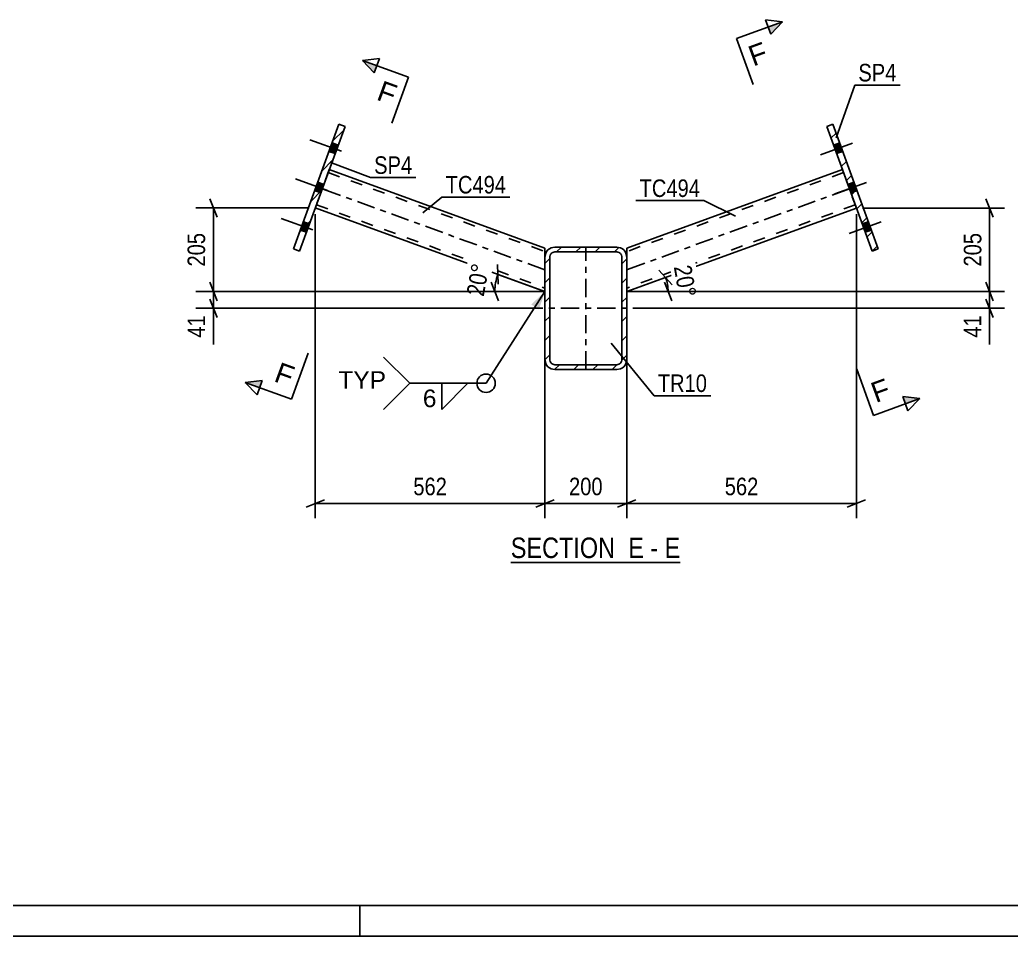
# Model space of a CAD drawing. Header units: millimetres. Extents: x -51 to 790, y -418 to 176.
# Drawn here: x 104.4 to 266.1, y -418.3 to -268.8 of the extents above; entities that cross this region are included whole.
import ezdxf

# ---------------------------------------------------------------- set-up
doc = ezdxf.new("R2010")
doc.units = ezdxf.units.MM
doc.linetypes.add('DXK_LINE_DOT2', pattern=[3.9198, 1.9599, -1.9599])
doc.linetypes.add('DXK_LINE_DOT3', pattern=[5.9187, 2.979, -0.9799, 0.9799, -0.9799])
doc.styles.add('Arial', font='ARIAL.TTF', dxfattribs={"height": 0.2})
doc.styles.add('Arial Narrow', font='ARIALN.TTF', dxfattribs={"height": 0.2})

# ---------------------------------------------------------------- blocks, each defined once
blk = doc.blocks.new('Unknown-389637219-15102')
at = {"color": 5, "linetype": 'Continuous'}
for p, q in [((-46.14, -413.34), (784.86, -413.34)), ((159.86, -418.34), (159.86, -413.34)), ((-51.14, -418.34), (789.86, -418.34))]:
    blk.add_line(p, q, dxfattribs=at)
blk = doc.blocks.new('Unknown-389637219-17 - 27946')
at = {"color": 6, "linetype": 'Continuous'}
blk.add_line((184.48, -357.37), (212.13, -357.37), dxfattribs=at)
at = {"color": 0, "linetype": 'Continuous'}
for points in [[(202.59, -356.62), (202.59, -353.12), (184.48, -353.12), (184.48, -356.62)], [(206.2, -356.62), (206.2, -353.12), (203.64, -353.12), (203.64, -356.62)], [(208.52, -356.62), (208.52, -353.12), (207.25, -353.12), (207.25, -356.62)], [(212.13, -356.62), (212.13, -353.12), (209.57, -353.12), (209.57, -356.62)]]:
    blk.add_wipeout(points, dxfattribs=at)
at = {"color": 7, "linetype": 'Continuous', "style": 'Arial Narrow'}
for s, p in [('SECTION ', (184.48, -356.62)), ('E', (203.64, -356.62)), ('E', (209.57, -356.62)), ('-', (207.25, -356.62))]:
    blk.add_text(s, height=3.34, dxfattribs=at).set_placement(p)
blk = doc.blocks.new('Part-389637219-27967 - 27946')
at = {"color": 7, "linetype": 'DXK_LINE_DOT2'}
for p, q in [((154.87, -293.22), (152.59, -299.48)), ((154.69, -293.72), (190.06, -306.59)), ((152.78, -298.98), (190.06, -312.55)), ((190.06, -306.36), (190.06, -306.03)), ((190.06, -313.12), (190.06, -307.46))]:
    blk.add_line(p, q, dxfattribs=at)
at = {"color": 2, "linetype": 'Continuous'}
for p, q in [((154.87, -293.22), (190.06, -306.03)), ((152.59, -299.48), (190.06, -313.12)), ((190.06, -306.36), (190.06, -306.03)), ((190.06, -307.46), (190.06, -306.36))]:
    blk.add_line(p, q, dxfattribs=at)
at = {"color": 7, "linetype": 'DXK_LINE_DOT3'}
blk.add_line((190.06, -309.57), (153.73, -296.35), dxfattribs=at)
blk = doc.blocks.new('Bolt-389637219-28122 - 27946')
at = {"linetype": 'Continuous'}
for points in [[(238.63, -290.26), (238.13, -288.88), (237.13, -289.24), (237.63, -290.62)], [(238.63, -290.26), (238.13, -288.88), (237.13, -289.24), (237.63, -290.62)], [(240.96, -296.65), (240.45, -295.27), (239.45, -295.63), (239.95, -297.01)], [(243.3, -303.1), (242.8, -301.72), (241.8, -302.08), (242.3, -303.46)], [(243.3, -303.1), (242.8, -301.72), (241.8, -302.08), (242.3, -303.46)]]:
    blk.add_hatch(color=1, dxfattribs=at).paths.add_polyline_path(points)
at = {"color": 1, "linetype": 'Continuous'}
for p, q in [((240.2, -288.91), (235, -290.8)), ((240.2, -288.91), (235, -290.8)), ((238.13, -288.88), (237.13, -289.24)), ((238.13, -288.88), (237.13, -289.24)), ((238.63, -290.26), (237.63, -290.62)), ((238.63, -290.26), (237.63, -290.62)), ((242.52, -295.3), (237.32, -297.19)), ((240.45, -295.27), (239.45, -295.63)), ((240.96, -296.65), (239.95, -297.01)), ((244.87, -301.75), (239.67, -303.64)), ((244.87, -301.75), (239.67, -303.64)), ((242.8, -301.72), (241.8, -302.08)), ((242.8, -301.72), (241.8, -302.08)), ((243.3, -303.1), (242.3, -303.46)), ((243.3, -303.1), (242.3, -303.46))]:
    blk.add_line(p, q, dxfattribs=at)
blk = doc.blocks.new('Part-389637219-28026 - 27946')
at = {"linetype": 'Continuous'}
h = blk.add_hatch(dxfattribs=at)
h.set_pattern_fill('', scale=0.7, style=0, pattern_type=0)
h.set_pattern_definition([(45, (190.0572, -324.2644), (-1.57154, 1.57154), [])])
h.paths.add_polyline_path([(190.06, -307.46), (190.06, -324.26), (190.18, -324.88), (190.53, -325.4), (191.04, -325.74), (191.66, -325.86), (201.79, -325.86), (202.4, -325.74), (202.92, -325.4), (203.27, -324.88), (203.39, -324.26), (203.39, -307.46), (203.27, -306.85), (202.92, -306.33), (202.4, -305.99), (201.79, -305.86), (191.66, -305.86), (191.04, -305.99), (190.53, -306.33), (190.18, -306.85)])
h.paths.add_polyline_path([(191.09, -306.9), (191.35, -306.73), (191.66, -306.66), (201.79, -306.66), (202.1, -306.73), (202.36, -306.9), (202.53, -307.16), (202.59, -307.46), (202.59, -324.26), (202.53, -324.57), (202.36, -324.83), (202.1, -325), (201.79, -325.06), (191.66, -325.06), (191.35, -325), (191.09, -324.83), (190.92, -324.57), (190.86, -324.26), (190.86, -307.46), (190.92, -307.16)])
at = {"color": 2, "linetype": 'Continuous'}
for p, q in [((190.18, -306.85), (190.06, -307.46)), ((190.86, -307.46), (190.92, -307.16)), ((191.66, -305.86), (191.04, -305.99)), ((191.35, -306.73), (191.66, -306.66)), ((191.66, -305.86), (201.79, -305.86)), ((191.66, -306.66), (201.79, -306.66)), ((202.4, -305.99), (201.79, -305.86)), ((201.79, -306.66), (202.1, -306.73)), ((202.53, -307.16), (202.59, -307.46)), ((203.39, -307.46), (203.27, -306.85)), ((190.06, -324.26), (190.06, -307.46)), ((190.86, -324.26), (190.86, -307.46)), ((202.59, -324.26), (202.59, -307.46)), ((203.39, -324.26), (203.39, -307.46)), ((190.06, -324.26), (190.18, -324.88)), ((190.92, -324.57), (190.86, -324.26)), ((191.66, -325.06), (191.35, -325)), ((202.1, -325), (201.79, -325.06)), ((202.59, -324.26), (202.53, -324.57)), ((203.27, -324.88), (203.39, -324.26)), ((191.04, -325.74), (191.66, -325.86)), ((191.66, -325.06), (201.79, -325.06)), ((191.66, -325.86), (201.79, -325.86)), ((201.79, -325.86), (202.4, -325.74))]:
    blk.add_line(p, q, dxfattribs=at)
at = {"color": 7, "linetype": 'DXK_LINE_DOT3'}
for p, q in [((196.72, -325.86), (196.72, -305.86)), ((186.72, -315.86), (206.72, -315.86))]:
    blk.add_line(p, q, dxfattribs=at)
at = {"color": 2, "linetype": 'Continuous'}
for centre, radius, start, end in [((191.66, -307.46), 1.6, 112.5, 157.5), ((191.66, -307.46), 0.8, 112.5, 157.5), ((201.79, -307.46), 0.8, 22.5, 67.5), ((201.79, -307.46), 1.6, 22.5, 67.5), ((191.66, -324.26), 1.6, 202.5, 247.5), ((191.66, -324.26), 0.8, 202.5, 247.5), ((201.79, -324.26), 0.8, 292.5, 337.5), ((201.79, -324.26), 1.6, 292.5, 337.5)]:
    blk.add_arc(centre, radius, start, end, dxfattribs=at)
blk = doc.blocks.new('Part-389637219-27986 - 27946')
at = {"color": 2, "linetype": 'Continuous'}
for p, q in [((238.57, -293.22), (203.39, -306.03)), ((240.85, -299.49), (203.39, -313.12)), ((203.39, -306.03), (203.39, -307.16)), ((203.39, -307.16), (203.39, -307.46))]:
    blk.add_line(p, q, dxfattribs=at)
at = {"color": 7, "linetype": 'DXK_LINE_DOT2'}
for p, q in [((238.76, -293.72), (203.39, -306.59)), ((240.85, -299.49), (238.57, -293.22)), ((240.67, -298.98), (203.39, -312.55)), ((203.39, -306.36), (203.39, -306.03)), ((203.39, -307.46), (203.39, -313.12))]:
    blk.add_line(p, q, dxfattribs=at)
at = {"color": 7, "linetype": 'DXK_LINE_DOT3'}
blk.add_line((239.71, -296.35), (203.39, -309.57), dxfattribs=at)
blk = doc.blocks.new('Part-389637219-27987 - 27946')
at = {"linetype": 'Continuous'}
h = blk.add_hatch(dxfattribs=at)
h.set_pattern_fill('', scale=0.7, style=0, pattern_type=0)
h.set_pattern_definition([(45, (150.029, -306.5327), (-1.57154, 1.57154), [])])
h.paths.add_polyline_path([(149.03, -306.17), (150.03, -306.53), (157.44, -286.17), (156.44, -285.81)])
at = {"color": 2, "linetype": 'Continuous'}
for p, q in [((149.03, -306.17), (156.44, -285.81)), ((157.44, -286.17), (150.03, -306.53)), ((156.44, -285.81), (157.44, -286.17)), ((150.03, -306.53), (149.03, -306.17))]:
    blk.add_line(p, q, dxfattribs=at)
blk = doc.blocks.new('Part-389637219-27988 - 27946')
at = {"linetype": 'Continuous'}
h = blk.add_hatch(dxfattribs=at)
h.set_pattern_fill('', scale=0.7, style=0, pattern_type=0)
h.set_pattern_definition([(45, (243.4187, -306.5327), (-1.57154, 1.57154), [])])
h.paths.add_polyline_path([(236.01, -286.17), (243.42, -306.53), (244.42, -306.17), (237.01, -285.81)])
at = {"color": 2, "linetype": 'Continuous'}
for p, q in [((236.01, -286.17), (237.01, -285.81)), ((243.42, -306.53), (236.01, -286.17)), ((237.01, -285.81), (244.42, -306.17)), ((244.42, -306.17), (243.42, -306.53))]:
    blk.add_line(p, q, dxfattribs=at)
blk = doc.blocks.new('Bolt-389637219-28121 - 27946')
at = {"linetype": 'Continuous'}
for points in [[(155.82, -290.62), (156.32, -289.24), (155.32, -288.88), (154.82, -290.26)], [(155.82, -290.62), (156.32, -289.24), (155.32, -288.88), (154.82, -290.26)], [(153.49, -297.01), (154, -295.63), (152.99, -295.27), (152.49, -296.65)], [(151.15, -303.46), (151.65, -302.08), (150.65, -301.72), (150.14, -303.1)], [(151.15, -303.46), (151.65, -302.08), (150.65, -301.72), (150.14, -303.1)]]:
    blk.add_hatch(color=1, dxfattribs=at).paths.add_polyline_path(points)
at = {"color": 1, "linetype": 'Continuous'}
for p, q in [((156.89, -290.23), (151.69, -288.34)), ((156.89, -290.23), (151.69, -288.34)), ((156.32, -289.24), (155.32, -288.88)), ((156.32, -289.24), (155.32, -288.88)), ((155.82, -290.62), (154.82, -290.26)), ((155.82, -290.62), (154.82, -290.26)), ((154.56, -296.62), (149.36, -294.73)), ((154, -295.63), (152.99, -295.27)), ((153.49, -297.01), (152.49, -296.65)), ((152.21, -303.07), (147.01, -301.18)), ((152.21, -303.07), (147.01, -301.18)), ((151.65, -302.08), (150.65, -301.72)), ((151.65, -302.08), (150.65, -301.72)), ((151.15, -303.46), (150.14, -303.1)), ((151.15, -303.46), (150.14, -303.1))]:
    blk.add_line(p, q, dxfattribs=at)
blk = doc.blocks.new('StraightDimension-389637219-36084 - 27946')
at = {"color": 7, "linetype": 'Continuous'}
for p, q in [((136.57, -300.98), (135.37, -297.98)), ((151.59, -299.48), (133.12, -299.48)), ((135.97, -313.12), (135.97, -299.48)), ((135.37, -311.62), (136.57, -314.62)), ((189.06, -313.12), (133.12, -313.12))]:
    blk.add_line(p, q, dxfattribs=at)
at = {"color": 0}
blk.add_wipeout([(135.22, -302.96), (131.02, -302.96), (131.02, -309.64), (135.22, -309.64)], dxfattribs=at)
at = {"color": 3, "style": 'Arial Narrow'}
blk.add_text('205', height=2.863, rotation=90.0002, dxfattribs=at).set_placement((134.62, -309.04))
blk = doc.blocks.new('AngleDimension-389637219-29390 - 27946')
at = {"color": 7, "linetype": 'Continuous'}
for p, q in [((182.32, -308.71), (182.42, -311.94)), ((189.12, -312.78), (182.37, -310.32)), ((182.37, -310.32), (190.06, -313.12)), ((182.47, -314.62), (181.27, -311.62)), ((181.87, -313.12), (190.06, -313.12))]:
    blk.add_line(p, q, dxfattribs=at)
blk.add_arc((190.06, -313.12), 8.18, 160, 180, dxfattribs=at)
at = {"color": 0}
blk.add_wipeout([(181.67, -308.36), (177.54, -307.63), (176.41, -313.99), (180.55, -314.72)], dxfattribs=at)
at = {"color": 3, "style": 'Arial Narrow'}
blk.add_text('20°', height=2.863, rotation=80.0021, dxfattribs=at).set_placement((180.06, -314.03))
blk = doc.blocks.new('AngleDimension-389637219-29513 - 27946')
at = {"color": 7, "linetype": 'Continuous'}
for p, q in [((208.65, -309.61), (210.81, -312.02)), ((209.73, -310.81), (203.39, -313.12)), ((204.33, -312.78), (209.73, -310.81)), ((210.74, -314.62), (209.54, -311.62)), ((210.14, -313.12), (203.39, -313.12))]:
    blk.add_line(p, q, dxfattribs=at)
blk.add_arc((203.39, -313.12), 6.75, 360, 20, dxfattribs=at)
at = {"color": 0}
blk.add_wipeout([(211.48, -314.97), (215.62, -314.24), (214.5, -307.88), (210.36, -308.61)], dxfattribs=at)
at = {"color": 3, "style": 'Arial Narrow'}
blk.add_text('20°', height=2.863, rotation=-80.0021, dxfattribs=at).set_placement((211.06, -309.1))
blk = doc.blocks.new('StraightDimension-389637219-36270 - 27946')
at = {"color": 7, "linetype": 'Continuous'}
for p, q in [((152.59, -300.48), (152.59, -350.12)), ((190.06, -314.12), (190.06, -350.12)), ((154.09, -347.12), (151.09, -348.32)), ((188.56, -348.32), (191.56, -347.12)), ((152.59, -347.72), (190.06, -347.72))]:
    blk.add_line(p, q, dxfattribs=at)
at = {"color": 0}
blk.add_wipeout([(174.67, -346.97), (174.67, -342.77), (167.98, -342.77), (167.98, -346.97)], dxfattribs=at)
at = {"color": 3, "style": 'Arial Narrow'}
blk.add_text('562', height=2.863, dxfattribs=at).set_placement((168.58, -346.37))
blk = doc.blocks.new('StraightDimension-389637219-36085 - 27946')
at = {"color": 7, "linetype": 'Continuous'}
for p, q in [((135.37, -311.62), (136.57, -314.62)), ((189.06, -313.12), (133.12, -313.12)), ((135.97, -315.86), (135.97, -313.12)), ((136.57, -317.36), (135.37, -314.36)), ((189.06, -315.86), (133.12, -315.86))]:
    blk.add_line(p, q, dxfattribs=at)
at = {"color": 0}
blk.add_wipeout([(135.22, -316.39), (131.02, -316.39), (131.02, -321.25), (135.22, -321.25)], dxfattribs=at)
at = {"color": 7, "linetype": 'Continuous'}
blk.add_line((135.97, -315.86), (135.97, -321.77), dxfattribs=at)
blk.add_line((135.97, -315.86), (135.97, -321.77), dxfattribs=at)
at = {"color": 3, "style": 'Arial Narrow'}
blk.add_text('41', height=2.863, rotation=90.0002, dxfattribs=at).set_placement((134.62, -320.65))
blk = doc.blocks.new('StraightDimension-389637219-36150 - 27946')
at = {"color": 7, "linetype": 'Continuous'}
for p, q in [((263.19, -300.99), (261.99, -297.99)), ((241.85, -299.49), (264.99, -299.49)), ((262.59, -313.12), (262.59, -299.49)), ((261.99, -311.62), (263.19, -314.62)), ((204.39, -313.12), (264.99, -313.12))]:
    blk.add_line(p, q, dxfattribs=at)
at = {"color": 0}
blk.add_wipeout([(261.84, -302.96), (257.64, -302.96), (257.64, -309.64), (261.84, -309.64)], dxfattribs=at)
at = {"color": 3, "style": 'Arial Narrow'}
blk.add_text('205', height=2.863, rotation=90.0002, dxfattribs=at).set_placement((261.24, -309.04))
blk = doc.blocks.new('StraightDimension-389637219-36151 - 27946')
at = {"color": 7, "linetype": 'Continuous'}
for p, q in [((261.99, -311.62), (263.19, -314.62)), ((204.39, -313.12), (264.99, -313.12)), ((262.59, -315.86), (262.59, -313.12)), ((263.19, -317.36), (261.99, -314.36)), ((204.39, -315.86), (264.99, -315.86))]:
    blk.add_line(p, q, dxfattribs=at)
at = {"color": 0}
blk.add_wipeout([(261.84, -316.39), (257.64, -316.39), (257.64, -321.25), (261.84, -321.25)], dxfattribs=at)
at = {"color": 7, "linetype": 'Continuous'}
blk.add_line((262.59, -315.86), (262.59, -321.77), dxfattribs=at)
blk.add_line((262.59, -315.86), (262.59, -321.77), dxfattribs=at)
at = {"color": 3, "style": 'Arial Narrow'}
blk.add_text('41', height=2.863, rotation=90.0002, dxfattribs=at).set_placement((261.24, -320.65))
blk = doc.blocks.new('StraightDimension-389637219-36268 - 27946')
at = {"color": 7, "linetype": 'Continuous'}
for p, q in [((240.85, -300.49), (240.85, -350.12)), ((203.39, -314.12), (203.39, -350.12)), ((204.89, -347.12), (201.89, -348.32)), ((239.35, -348.32), (242.35, -347.12)), ((203.39, -347.72), (240.85, -347.72))]:
    blk.add_line(p, q, dxfattribs=at)
at = {"color": 0}
blk.add_wipeout([(225.46, -346.97), (225.46, -342.77), (218.78, -342.77), (218.78, -346.97)], dxfattribs=at)
at = {"color": 3, "style": 'Arial Narrow'}
blk.add_text('562', height=2.863, dxfattribs=at).set_placement((219.38, -346.37))
blk = doc.blocks.new('StraightDimension-389637219-36269 - 27946')
at = {"color": 7, "linetype": 'Continuous'}
for p, q in [((190.06, -314.12), (190.06, -350.12)), ((203.39, -314.12), (203.39, -350.12)), ((191.56, -347.12), (188.56, -348.32)), ((201.89, -348.32), (204.89, -347.12)), ((190.06, -347.72), (203.39, -347.72))]:
    blk.add_line(p, q, dxfattribs=at)
at = {"color": 0}
blk.add_wipeout([(200.07, -346.97), (200.07, -342.77), (193.38, -342.77), (193.38, -346.97)], dxfattribs=at)
at = {"color": 3, "style": 'Arial Narrow'}
blk.add_text('200', height=2.863, dxfattribs=at).set_placement((193.98, -346.37))
blk = doc.blocks.new('WeldMark-389637219-38856 - 27946')
at = {"linetype": 'Continuous'}
blk.add_hatch(color=30, dxfattribs=at).paths.add_polyline_path([(187.81, -315.24), (190.06, -313.12), (189.07, -316.05)])
at = {"color": 30, "linetype": 'Continuous'}
blk.add_line((190.06, -313.12), (180.45, -328.09), dxfattribs=at)
at = {"color": 3, "linetype": 'Continuous'}
for q in [(163.74, -323.81), (163.74, -332.38)]:
    blk.add_line((168.03, -328.09), q, dxfattribs=at)
for start, end in [(90, 270), (270, 90)]:
    blk.add_arc((180.45, -328.09), 1.5, start, end, dxfattribs=at)
at = {"color": 0}
blk.add_wipeout([(172.55, -332.19), (172.55, -328.79), (169.93, -328.79), (169.93, -332.19)], dxfattribs=at)
at = {"color": 30, "linetype": 'Continuous'}
blk.add_line((168.03, -328.09), (180.45, -328.09), dxfattribs=at)
at = {"color": 3, "linetype": 'Continuous'}
for p, q in [((173.21, -328.09), (177.49, -328.09)), ((177.49, -328.09), (173.21, -332.38)), ((173.21, -332.38), (173.21, -328.09))]:
    blk.add_line(p, q, dxfattribs=at)
at = {"color": 3, "style": 'Arial'}
blk.add_text('6', height=2.87, dxfattribs=at).set_placement((170.13, -331.99))
at = {"color": 0, "linetype": 'Continuous'}
blk.add_wipeout([(164.13, -328.99), (164.13, -325.99), (156.35, -325.99), (156.35, -328.99)], dxfattribs=at)
blk.add_wipeout([(164.13, -328.99), (164.13, -325.99), (156.35, -325.99), (156.35, -328.99)], dxfattribs=at)
at = {"color": 3, "linetype": 'Continuous', "style": 'Arial'}
blk.add_text('TYP', height=2.865, dxfattribs=at).set_placement((156.35, -328.99))
blk = doc.blocks.new('Mark-389637219-29176 - 27946')
at = {"color": 0}
blk.add_wipeout([(183.73, -297.12), (183.73, -294.12), (173.86, -294.12), (173.86, -297.12)], dxfattribs=at)
blk.add_wipeout([(183.73, -297.12), (183.73, -294.12), (173.86, -294.12), (173.86, -297.12)], dxfattribs=at)
at = {"color": 30, "linetype": 'Continuous'}
for p, q in [((170.14, -300.3), (173.26, -297.72)), ((173.26, -297.72), (184.33, -297.72))]:
    blk.add_line(p, q, dxfattribs=at)
at = {"color": 3, "style": 'Arial Narrow'}
blk.add_text('TC494', height=2.863, dxfattribs=at).set_placement((173.86, -297.12))
blk = doc.blocks.new('Mark-389637219-29179 - 27946')
at = {"color": 0}
blk.add_wipeout([(215.36, -297.69), (215.36, -294.69), (205.49, -294.69), (205.49, -297.69)], dxfattribs=at)
blk.add_wipeout([(215.36, -297.69), (215.36, -294.69), (205.49, -294.69), (205.49, -297.69)], dxfattribs=at)
at = {"color": 30, "linetype": 'Continuous'}
for p in [(204.89, -298.29), (221.16, -300.81)]:
    blk.add_line(p, (215.96, -298.29), dxfattribs=at)
at = {"color": 3, "style": 'Arial Narrow'}
blk.add_text('TC494', height=2.863, dxfattribs=at).set_placement((205.49, -297.69))
blk = doc.blocks.new('Mark-389637219-29182 - 27946')
at = {"color": 0}
blk.add_wipeout([(168.4, -293.92), (168.4, -290.92), (162.19, -290.92), (162.19, -293.92)], dxfattribs=at)
blk.add_wipeout([(168.4, -293.92), (168.4, -290.92), (162.19, -290.92), (162.19, -293.92)], dxfattribs=at)
at = {"color": 30, "linetype": 'Continuous'}
for p, q in [((154.96, -291.99), (161.59, -294.52)), ((161.59, -294.52), (169, -294.52))]:
    blk.add_line(p, q, dxfattribs=at)
at = {"color": 3, "style": 'Arial Narrow'}
blk.add_text('SP4', height=2.863, dxfattribs=at).set_placement((162.19, -293.92))
blk = doc.blocks.new('Mark-389637219-29185 - 27946')
at = {"color": 0}
blk.add_wipeout([(247.39, -278.83), (247.39, -275.83), (241.18, -275.83), (241.18, -278.83)], dxfattribs=at)
blk.add_wipeout([(247.39, -278.83), (247.39, -275.83), (241.18, -275.83), (241.18, -278.83)], dxfattribs=at)
at = {"color": 30, "linetype": 'Continuous'}
for p, q in [((237.54, -288.04), (240.58, -279.43)), ((240.58, -279.43), (247.99, -279.43))]:
    blk.add_line(p, q, dxfattribs=at)
at = {"color": 3, "style": 'Arial Narrow'}
blk.add_text('SP4', height=2.863, dxfattribs=at).set_placement((241.18, -278.83))
blk = doc.blocks.new('Mark-389637219-29188 - 27946')
at = {"color": 0}
blk.add_wipeout([(216.49, -329.52), (216.49, -326.52), (208.46, -326.52), (208.46, -329.52)], dxfattribs=at)
blk.add_wipeout([(216.49, -329.52), (216.49, -326.52), (208.46, -326.52), (208.46, -329.52)], dxfattribs=at)
at = {"color": 30, "linetype": 'Continuous'}
for p, q in [((200.87, -321.53), (207.86, -330.12)), ((207.86, -330.12), (217.09, -330.12))]:
    blk.add_line(p, q, dxfattribs=at)
at = {"color": 3, "style": 'Arial Narrow'}
blk.add_text('TR10', height=2.863, dxfattribs=at).set_placement((208.46, -329.52))
blk = doc.blocks.new('SectionMark-389637219-30493 - 27946')
at = {"linetype": 'Continuous'}
for points in [[(226.88, -271.12), (226.45, -269.95), (228.8, -269.09)], [(248.83, -331.45), (248.41, -330.27), (251.18, -330.59)]]:
    blk.add_hatch(color=6, dxfattribs=at).paths.add_polyline_path(points)
at = {"color": 6, "linetype": 'Continuous'}
for p, q in [((226.88, -271.12), (226.02, -268.77)), ((226.02, -268.77), (228.8, -269.09)), ((228.8, -269.09), (226.88, -271.12)), ((251.18, -330.59), (248.41, -330.27)), ((248.41, -330.27), (249.26, -332.62)), ((251.18, -330.59), (249.26, -332.62))]:
    blk.add_line(p, q, dxfattribs=at)
at = {"color": 0, "linetype": 'Continuous'}
for points in [[(226.7, -275.45), (225.5, -272.16), (222.82, -273.13), (224.02, -276.42)], [(246.68, -330.37), (245.49, -327.08), (242.81, -328.05), (244.01, -331.34)]]:
    blk.add_wipeout(points, dxfattribs=at)
at = {"color": 6, "linetype": 'Continuous'}
for p, q in [((221.28, -271.83), (228.8, -269.09)), ((221.28, -271.83), (224.02, -279.35)), ((243.66, -333.33), (240.93, -325.81)), ((243.66, -333.33), (251.18, -330.59))]:
    blk.add_line(p, q, dxfattribs=at)
at = {"color": 3, "linetype": 'Continuous', "style": 'Arial'}
for p in [(224.02, -276.42), (244.01, -331.34)]:
    blk.add_text('F', height=3.34, rotation=20.002, dxfattribs=at).set_placement(p)
blk = doc.blocks.new('SectionMark-389637219-30742 - 27946')
at = {"linetype": 'Continuous'}
for points in [[(162.64, -276.26), (162.22, -277.44), (160.3, -275.41)], [(143.95, -327.63), (143.52, -328.81), (141.17, -327.95)]]:
    blk.add_hatch(color=6, dxfattribs=at).paths.add_polyline_path(points)
at = {"color": 6, "linetype": 'Continuous'}
for p, q in [((160.3, -275.41), (163.07, -275.09)), ((160.3, -275.41), (162.22, -277.44)), ((162.22, -277.44), (163.07, -275.09)), ((141.17, -327.95), (143.95, -327.63)), ((143.09, -329.98), (141.17, -327.95)), ((143.95, -327.63), (143.09, -329.98))]:
    blk.add_line(p, q, dxfattribs=at)
at = {"color": 0, "linetype": 'Continuous'}
for points in [[(165.08, -282.74), (166.27, -279.45), (163.6, -278.47), (162.4, -281.76)], [(148.35, -328.7), (149.55, -325.41), (146.87, -324.44), (145.67, -327.72)]]:
    blk.add_wipeout(points, dxfattribs=at)
at = {"color": 6, "linetype": 'Continuous'}
for p, q in [((167.81, -278.14), (160.3, -275.41)), ((167.81, -278.14), (165.08, -285.66)), ((148.69, -330.69), (151.43, -323.17)), ((148.69, -330.69), (141.17, -327.95))]:
    blk.add_line(p, q, dxfattribs=at)
at = {"color": 3, "linetype": 'Continuous', "style": 'Arial'}
for p in [(162.4, -281.76), (145.67, -327.72)]:
    blk.add_text('F', height=3.34, rotation=-20.002, dxfattribs=at).set_placement(p)

msp = doc.modelspace()

# ---------------------------------------------------------------- block references
for name in ['Unknown-389637219-15102', 'Part-389637219-27987 - 27946', 'Part-389637219-27988 - 27946', 'Bolt-389637219-28121 - 27946', 'Bolt-389637219-28122 - 27946', 'Part-389637219-27967 - 27946', 'Part-389637219-27986 - 27946', 'Part-389637219-28026 - 27946']:
    msp.add_blockref(name, (0, 0))

# ---------------------------------------------------------------- next in the draw order: block references
for name in ['Mark-389637219-29185 - 27946', 'Mark-389637219-29182 - 27946', 'StraightDimension-389637219-36084 - 27946', 'AngleDimension-389637219-29513 - 27946', 'Unknown-389637219-17 - 27946']:
    msp.add_blockref(name, (0, 0))

# ---------------------------------------------------------------- next in the draw order: block references
for name in ['StraightDimension-389637219-36150 - 27946', 'AngleDimension-389637219-29390 - 27946']:
    msp.add_blockref(name, (0, 0))

# ---------------------------------------------------------------- next in the draw order: block references
for name in ['StraightDimension-389637219-36270 - 27946', 'StraightDimension-389637219-36151 - 27946']:
    msp.add_blockref(name, (0, 0))

# ---------------------------------------------------------------- next in the draw order: block references
for name in ['Mark-389637219-29176 - 27946', 'StraightDimension-389637219-36268 - 27946', 'StraightDimension-389637219-36085 - 27946']:
    msp.add_blockref(name, (0, 0))

# ---------------------------------------------------------------- next in the draw order: block references
for name in ['Mark-389637219-29179 - 27946', 'StraightDimension-389637219-36269 - 27946']:
    msp.add_blockref(name, (0, 0))

# ---------------------------------------------------------------- next in the draw order: block references
for name in ['SectionMark-389637219-30493 - 27946', 'WeldMark-389637219-38856 - 27946', 'Mark-389637219-29188 - 27946']:
    msp.add_blockref(name, (0, 0))

# ---------------------------------------------------------------- next in the draw order: block references
msp.add_blockref('SectionMark-389637219-30742 - 27946', (0, 0))

doc.saveas('drawing.dxf')
